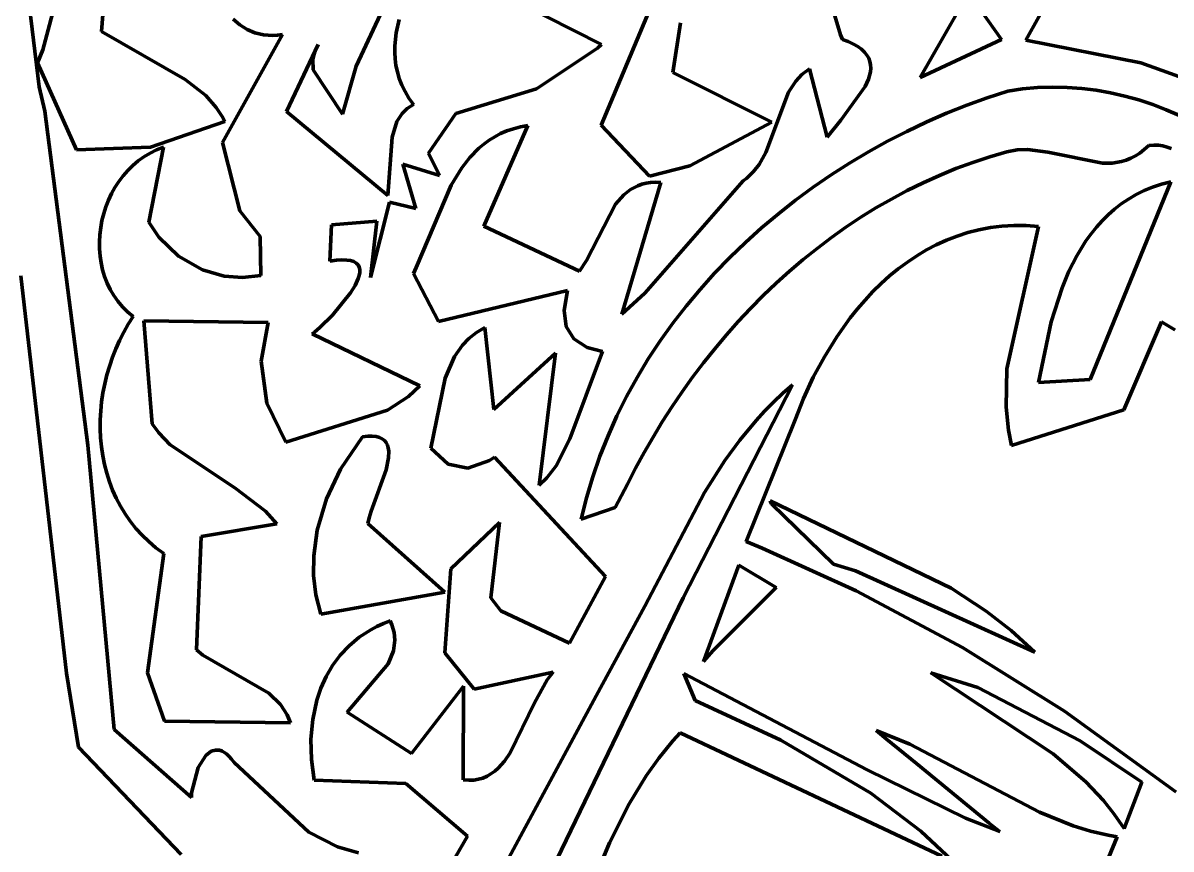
# Model space of a CAD drawing. Header units: millimetres. Extents: x 0 to 14.2, y 0 to 19.5.
# Drawn here: x 6.376 to 7.216, y 9.523 to 10.128 of the extents above; entities that cross this region are included whole.
import ezdxf

# ---------------------------------------------------------------- set-up
doc = ezdxf.new("R2010")
doc.units = ezdxf.units.MM
doc.layers.add('color#010101ff', color=7, linetype='CONTINUOUS', lineweight=100)
doc.layers.add('color#fdfdfdff', color=7, linetype='CONTINUOUS', lineweight=100)

msp = doc.modelspace()

# ---------------------------------------------------------------- linework, layer by layer
at = {"layer": 'color#010101ff'}
for p, q in [((6.69367, 10.25559), (6.61954, 10.09636)), ((7.12193, 10.24387), (7.03256, 10.08811)), ((7.15305, 10.1935), (7.11013, 10.11542)), ((6.43782, 10.17997), (6.43302, 10.1217)), ((6.37833, 10.15597), (6.3875, 10.08119)), ((6.39011, 10.10822), (6.40187, 10.15242)), ((6.79907, 10.05314), (6.84083, 10.15295)), ((6.73856, 10.14289), (6.79936, 10.11229)), ((6.97419, 10.11938), (6.97014, 10.13329)), ((7.09222, 10.11583), (7.07734, 10.13682)), ((6.53431, 10.12671), (6.52945, 10.13085)), ((6.53966, 10.12333), (6.53431, 10.12671)), ((6.64894, 10.12089), (6.65103, 10.1305)), ((6.85716, 10.12801), (6.85147, 10.09174)), ((6.43302, 10.1217), (6.49432, 10.08659)), ((6.52178, 10.04054), (6.56567, 10.11965)), ((6.54549, 10.12083), (6.53966, 10.12333)), ((6.55177, 10.11931), (6.54549, 10.12083)), ((6.55851, 10.11889), (6.55177, 10.11931)), ((6.56204, 10.11911), (6.55851, 10.11889)), ((6.56567, 10.11965), (6.56204, 10.11911)), ((6.64789, 10.11128), (6.64894, 10.12089)), ((6.97565, 10.11594), (6.97419, 10.11938)), ((6.98, 10.11433), (6.97565, 10.11594)), ((7.03256, 10.08811), (7.09222, 10.11583)), ((7.11013, 10.11542), (7.19427, 10.0987)), ((6.38613, 10.09872), (6.39011, 10.10822)), ((6.59178, 10.11221), (6.56866, 10.06325)), ((6.58792, 10.10147), (6.5896, 10.10775)), ((6.5896, 10.10775), (6.59178, 10.11221)), ((6.64783, 10.10648), (6.64789, 10.11128)), ((6.79625, 10.10947), (6.75168, 10.07987)), ((6.79936, 10.11229), (6.79625, 10.10947)), ((6.98378, 10.11259), (6.98, 10.11433)), ((6.987, 10.11073), (6.98378, 10.11259)), ((6.98971, 10.10875), (6.987, 10.11073)), ((6.99191, 10.10666), (6.98971, 10.10875)), ((6.99365, 10.10446), (6.99191, 10.10666)), ((6.41468, 10.03514), (6.38613, 10.09872)), ((6.58818, 10.09375), (6.58792, 10.10147)), ((6.6481, 10.10169), (6.64783, 10.10648)), ((6.64874, 10.0969), (6.6481, 10.10169)), ((6.99494, 10.10218), (6.99365, 10.10446)), ((6.99581, 10.09981), (6.99494, 10.10218)), ((6.99629, 10.09736), (6.99581, 10.09981)), ((7.19427, 10.0987), (7.23156, 10.08545)), ((6.60953, 10.06116), (6.58818, 10.09375)), ((6.61954, 10.09636), (6.60953, 10.06116)), ((6.64976, 10.09211), (6.64874, 10.0969)), ((6.6512, 10.08733), (6.64976, 10.09211)), ((6.85147, 10.09174), (6.92402, 10.05541)), ((6.94156, 10.08545), (6.94609, 10.09029)), ((6.94609, 10.09029), (6.95153, 10.09453)), ((6.95153, 10.09453), (6.96458, 10.04436)), ((6.99484, 10.08695), (6.99619, 10.09226)), ((6.99619, 10.09226), (6.99641, 10.09484)), ((6.99641, 10.09484), (6.99629, 10.09736)), ((6.49432, 10.08659), (6.50946, 10.07479)), ((6.65308, 10.08256), (6.6512, 10.08733)), ((6.65542, 10.0778), (6.65308, 10.08256)), ((6.93617, 10.07725), (6.94156, 10.08545)), ((6.9746, 10.05674), (6.99246, 10.08149)), ((6.99246, 10.08149), (6.99484, 10.08695)), ((6.3875, 10.08119), (6.39165, 10.06338)), ((6.50946, 10.07479), (6.51715, 10.06614)), ((6.65825, 10.07305), (6.65542, 10.0778)), ((6.6616, 10.06831), (6.65825, 10.07305)), ((6.75168, 10.07987), (6.69266, 10.06164)), ((6.91952, 10.03313), (6.93617, 10.07725)), ((7.08172, 10.0732), (7.06681, 10.06778)), ((7.09675, 10.07813), (7.08172, 10.0732)), ((7.10769, 10.0797), (7.09675, 10.07813)), ((7.1186, 10.08065), (7.10769, 10.0797)), ((7.12945, 10.08102), (7.1186, 10.08065)), ((7.14025, 10.08081), (7.12945, 10.08102)), ((7.15097, 10.08004), (7.14025, 10.08081)), ((7.1616, 10.07873), (7.15097, 10.08004)), ((7.17213, 10.07688), (7.1616, 10.07873)), ((7.18253, 10.07452), (7.17213, 10.07688)), ((7.19281, 10.07165), (7.18253, 10.07452)), ((6.51715, 10.06614), (6.52154, 10.05954)), ((6.65327, 10.06183), (6.65695, 10.0653)), ((6.65695, 10.0653), (6.6616, 10.06831)), ((7.06681, 10.06778), (7.05204, 10.06188)), ((7.20293, 10.0683), (7.19281, 10.07165)), ((7.21289, 10.06448), (7.20293, 10.0683)), ((6.39165, 10.06338), (6.42311, 9.81897)), ((6.52154, 10.05954), (6.52348, 10.05595)), ((6.56866, 10.06325), (6.64269, 10.00176)), ((6.64931, 10.05586), (6.65327, 10.06183)), ((6.69266, 10.06164), (6.67255, 10.03255)), ((6.96458, 10.04436), (6.9746, 10.05674)), ((7.05204, 10.06188), (7.03743, 10.0555)), ((7.22268, 10.0602), (7.21289, 10.06448)), ((6.52348, 10.05595), (6.46907, 10.03695)), ((6.64593, 10.04436), (6.64931, 10.05586)), ((6.74536, 10.05282), (6.71313, 9.97927)), ((6.72535, 10.04701), (6.72994, 10.04897)), ((6.72994, 10.04897), (6.73479, 10.0506)), ((6.73479, 10.0506), (6.73993, 10.05189)), ((6.73993, 10.05189), (6.74536, 10.05282)), ((6.83453, 10.01582), (6.79907, 10.05314)), ((6.92402, 10.05541), (6.86401, 10.02331)), ((7.023, 10.04865), (7.00877, 10.04134)), ((7.03743, 10.0555), (7.023, 10.04865)), ((6.53447, 9.99043), (6.52178, 10.04054)), ((6.64269, 10.00176), (6.64593, 10.04436)), ((6.70948, 10.03631), (6.71311, 10.03938)), ((6.71311, 10.03938), (6.71695, 10.0422)), ((6.71695, 10.0422), (6.72103, 10.04475)), ((6.72103, 10.04475), (6.72535, 10.04701)), ((7.00877, 10.04134), (6.99476, 10.03358)), ((6.46907, 10.03695), (6.41468, 10.03514)), ((6.4642, 10.03007), (6.4687, 10.03275)), ((6.47849, 10.03697), (6.46769, 9.98216)), ((6.4687, 10.03275), (6.47347, 10.03506)), ((6.47347, 10.03506), (6.47849, 10.03697)), ((6.67255, 10.03255), (6.68057, 10.0162)), ((6.70284, 10.02948), (6.70948, 10.03631)), ((6.91469, 10.02446), (6.91952, 10.03313)), ((6.99476, 10.03358), (6.981, 10.02538)), ((7.08359, 10.02998), (7.09623, 10.03364)), ((7.09623, 10.03364), (7.10376, 10.03501)), ((7.10376, 10.03501), (7.11127, 10.03529)), ((7.11127, 10.03529), (7.12624, 10.03349)), ((7.12624, 10.03349), (7.16626, 10.02535)), ((7.19025, 10.03066), (7.19355, 10.03279)), ((7.19355, 10.03279), (7.19681, 10.03535)), ((7.19681, 10.03535), (7.20004, 10.03837)), ((7.20004, 10.03837), (7.20366, 10.03855)), ((7.20366, 10.03855), (7.20713, 10.03841)), ((7.20713, 10.03841), (7.21044, 10.03795)), ((7.21044, 10.03795), (7.21359, 10.03718)), ((7.21359, 10.03718), (7.21659, 10.03614)), ((6.4523, 10.02006), (6.45599, 10.0237)), ((6.45599, 10.0237), (6.45996, 10.02705)), ((6.45996, 10.02705), (6.4642, 10.03007)), ((6.68057, 10.0162), (6.65389, 10.02455)), ((6.65389, 10.02455), (6.66336, 9.9921)), ((6.69693, 10.02185), (6.70284, 10.02948)), ((6.86401, 10.02331), (6.83453, 10.01582)), ((6.91064, 10.0192), (6.91469, 10.02446)), ((6.981, 10.02538), (6.9675, 10.01674)), ((7.05883, 10.02134), (7.07112, 10.02587)), ((7.07112, 10.02587), (7.08359, 10.02998)), ((7.16626, 10.02535), (7.17326, 10.02542)), ((7.17326, 10.02542), (7.18015, 10.02654)), ((7.18015, 10.02654), (7.18355, 10.02756)), ((7.18355, 10.02756), (7.18692, 10.02892)), ((7.18692, 10.02892), (7.19025, 10.03066)), ((6.44578, 10.01199), (6.4489, 10.01615)), ((6.4489, 10.01615), (6.4523, 10.02006)), ((6.6892, 10.0092), (6.69693, 10.02185)), ((6.90298, 10.01235), (6.90577, 10.01448)), ((6.90577, 10.01448), (6.91064, 10.0192)), ((6.9675, 10.01674), (6.95428, 10.00767)), ((7.03482, 10.01101), (7.04673, 10.01638)), ((7.04673, 10.01638), (7.05883, 10.02134)), ((6.44043, 10.00305), (6.44295, 10.00762)), ((6.44295, 10.00762), (6.44578, 10.01199)), ((6.66349, 9.94885), (6.6892, 10.0092)), ((6.84263, 10.01117), (6.81417, 9.91478)), ((6.81571, 10.00224), (6.82044, 10.00597)), ((6.82044, 10.00597), (6.8258, 10.00882)), ((6.8258, 10.00882), (6.82875, 10.00987)), ((6.82875, 10.00987), (6.8319, 10.01065)), ((6.8311, 9.93007), (6.90298, 10.01235)), ((6.8319, 10.01065), (6.83525, 10.01114)), ((6.83525, 10.01114), (6.83883, 10.01132)), ((6.83883, 10.01132), (6.84263, 10.01117)), ((6.95428, 10.00767), (6.94137, 9.99818)), ((7.02311, 10.00524), (7.03482, 10.01101)), ((7.15715, 9.86701), (7.21617, 10.0118)), ((7.20283, 10.00779), (7.19665, 10.00522)), ((7.20934, 10.00999), (7.20283, 10.00779)), ((7.21617, 10.0118), (7.20934, 10.00999)), ((6.4363, 9.99343), (6.43821, 9.99831)), ((6.43821, 9.99831), (6.44043, 10.00305)), ((6.80963, 9.99527), (6.81571, 10.00224)), ((6.94137, 9.99818), (6.92879, 9.98828)), ((7.00028, 9.99257), (7.01159, 9.99909)), ((7.01159, 9.99909), (7.02311, 10.00524)), ((7.18523, 9.99906), (7.17996, 9.9955)), ((7.19079, 10.00231), (7.18523, 9.99906)), ((7.19665, 10.00522), (7.19079, 10.00231)), ((6.4347, 9.98843), (6.4363, 9.99343)), ((6.54927, 9.97166), (6.53447, 9.99043)), ((6.64405, 9.99688), (6.6301, 9.94171)), ((6.66336, 9.9921), (6.64405, 9.99688)), ((6.78826, 9.95404), (6.80963, 9.99527)), ((6.98918, 9.98569), (7.00028, 9.99257)), ((7.17499, 9.99164), (7.17029, 9.98749)), ((7.17996, 9.9955), (7.17499, 9.99164)), ((6.43248, 9.97817), (6.43343, 9.98333)), ((6.43343, 9.98333), (6.4347, 9.98843)), ((6.46769, 9.98216), (6.47512, 9.97114)), ((6.63481, 9.98286), (6.60161, 9.98022)), ((6.6301, 9.94171), (6.63481, 9.98286)), ((6.92879, 9.98828), (6.91654, 9.97798)), ((6.97829, 9.97845), (6.98918, 9.98569)), ((7.16586, 9.98308), (7.16169, 9.97842)), ((7.17029, 9.98749), (7.16586, 9.98308)), ((6.43157, 9.96775), (6.43186, 9.97297)), ((6.43186, 9.97297), (6.43248, 9.97817)), ((6.60161, 9.98022), (6.60034, 9.95358)), ((6.71313, 9.97927), (6.78321, 9.94625)), ((6.91654, 9.97798), (6.90467, 9.96728)), ((6.96763, 9.97088), (6.97829, 9.97845)), ((7.0676, 9.97453), (7.05969, 9.972)), ((7.07572, 9.97658), (7.0676, 9.97453)), ((7.08404, 9.97813), (7.07572, 9.97658)), ((7.09256, 9.97917), (7.08404, 9.97813)), ((7.10129, 9.97968), (7.09256, 9.97917)), ((7.09622, 9.87465), (7.11935, 9.97899)), ((7.11022, 9.97962), (7.10129, 9.97968)), ((7.11935, 9.97899), (7.11022, 9.97962)), ((7.15777, 9.97352), (7.15409, 9.96841)), ((7.16169, 9.97842), (7.15777, 9.97352)), ((6.43163, 9.96254), (6.43157, 9.96775)), ((6.47512, 9.97114), (6.48957, 9.95729)), ((6.54966, 9.94309), (6.54927, 9.97166)), ((6.90467, 9.96728), (6.89318, 9.95619)), ((6.95718, 9.96298), (6.96763, 9.97088)), ((7.04449, 9.96561), (7.03721, 9.96178)), ((7.05199, 9.96902), (7.04449, 9.96561)), ((7.05969, 9.972), (7.05199, 9.96902)), ((7.15409, 9.96841), (7.14742, 9.95761)), ((6.43203, 9.95736), (6.43163, 9.96254)), ((6.43279, 9.95225), (6.43203, 9.95736)), ((6.48957, 9.95729), (6.50699, 9.94735)), ((6.89318, 9.95619), (6.8821, 9.94472)), ((6.94697, 9.95477), (6.95718, 9.96298)), ((7.03015, 9.95756), (7.02329, 9.95297)), ((7.03721, 9.96178), (7.03015, 9.95756)), ((7.14742, 9.95761), (7.1416, 9.94615)), ((6.4339, 9.94722), (6.43279, 9.95225)), ((6.43538, 9.94229), (6.4339, 9.94722)), ((6.50699, 9.94735), (6.52298, 9.94264)), ((6.60034, 9.95358), (6.60508, 9.95426)), ((6.60508, 9.95426), (6.60918, 9.95453)), ((6.60918, 9.95453), (6.61265, 9.95444)), ((6.61265, 9.95444), (6.61553, 9.95399)), ((6.61553, 9.95399), (6.61785, 9.95323)), ((6.61785, 9.95323), (6.61965, 9.95216)), ((6.61965, 9.95216), (6.62095, 9.95082)), ((6.62095, 9.95082), (6.62178, 9.94923)), ((6.62178, 9.94923), (6.62218, 9.94741)), ((6.62218, 9.94741), (6.62218, 9.94538)), ((6.66153, 9.94453), (6.66349, 9.94885)), ((6.78321, 9.94625), (6.78826, 9.95404)), ((6.93698, 9.94626), (6.94697, 9.95477)), ((7.01665, 9.94802), (7.01023, 9.94274)), ((7.02329, 9.95297), (7.01665, 9.94802)), ((6.40737, 9.65188), (6.37393, 9.94273)), ((6.43723, 9.93751), (6.43538, 9.94229)), ((6.52298, 9.94264), (6.53627, 9.94155)), ((6.53627, 9.94155), (6.54966, 9.94309)), ((6.62109, 9.94082), (6.61877, 9.93574)), ((6.6218, 9.94318), (6.62109, 9.94082)), ((6.62218, 9.94538), (6.6218, 9.94318)), ((6.67992, 9.90942), (6.66153, 9.94453)), ((6.8821, 9.94472), (6.87144, 9.93288)), ((6.92724, 9.93745), (6.93698, 9.94626)), ((7.01023, 9.94274), (7.00403, 9.93715)), ((7.1416, 9.94615), (7.13655, 9.93416)), ((6.43944, 9.93288), (6.43723, 9.93751)), ((6.44204, 9.92844), (6.43944, 9.93288)), ((6.61547, 9.93033), (6.60218, 9.91403)), ((6.61877, 9.93574), (6.61547, 9.93033)), ((6.7743, 9.93215), (6.67992, 9.90942)), ((6.77182, 9.91751), (6.7743, 9.93215)), ((6.81417, 9.91478), (6.8311, 9.93007)), ((6.87144, 9.93288), (6.86124, 9.92068)), ((6.91773, 9.92837), (6.92724, 9.93745)), ((6.99805, 9.93127), (6.99229, 9.92512)), ((7.00403, 9.93715), (6.99805, 9.93127)), ((7.13655, 9.93416), (7.1285, 9.90913)), ((6.44502, 9.92421), (6.44204, 9.92844)), ((6.44839, 9.92022), (6.44502, 9.92421)), ((6.90847, 9.91902), (6.91773, 9.92837)), ((6.99229, 9.92512), (6.98675, 9.91871)), ((6.45215, 9.9165), (6.44839, 9.92022)), ((6.45631, 9.91305), (6.45215, 9.9165)), ((6.60218, 9.91403), (6.59302, 9.90505)), ((6.7734, 9.90567), (6.77182, 9.91751)), ((6.86124, 9.92068), (6.8515, 9.90812)), ((6.89946, 9.90941), (6.90847, 9.91902)), ((6.98675, 9.91871), (6.98144, 9.91208)), ((6.44938, 9.90157), (6.45271, 9.9074)), ((6.45271, 9.9074), (6.45631, 9.91305)), ((6.55504, 9.90866), (6.46415, 9.91002)), ((6.46415, 9.91002), (6.47012, 9.83447)), ((6.55009, 9.88025), (6.55504, 9.90866)), ((6.59302, 9.90505), (6.58909, 9.9017)), ((6.70761, 9.90129), (6.71393, 9.90498)), ((6.71393, 9.90498), (6.72041, 9.84492)), ((6.77903, 9.89664), (6.7734, 9.90567)), ((6.8515, 9.90812), (6.84225, 9.89521)), ((6.89071, 9.89957), (6.89946, 9.90941)), ((6.98144, 9.91208), (6.9715, 9.8982)), ((7.1285, 9.90913), (7.11941, 9.86475)), ((7.20951, 9.90908), (7.18173, 9.84475)), ((7.21917, 9.90334), (7.20951, 9.90908)), ((6.44634, 9.89558), (6.44938, 9.90157)), ((6.58909, 9.9017), (6.58741, 9.90039)), ((6.58741, 9.90039), (6.66613, 9.86232)), ((6.69744, 9.89204), (6.70214, 9.89695)), ((6.70214, 9.89695), (6.70761, 9.90129)), ((6.78871, 9.89041), (6.77903, 9.89664)), ((6.88222, 9.88949), (6.89071, 9.89957)), ((6.9715, 9.8982), (6.96248, 9.88364)), ((6.44109, 9.8832), (6.44357, 9.88945)), ((6.44357, 9.88945), (6.44634, 9.89558)), ((6.69166, 9.88375), (6.69744, 9.89204)), ((6.79988, 9.88736), (6.78871, 9.89041)), ((6.84225, 9.89521), (6.83351, 9.88197)), ((6.87399, 9.87919), (6.88222, 9.88949)), ((6.43702, 9.87039), (6.44109, 9.8832)), ((6.55428, 9.84955), (6.55009, 9.88025)), ((6.68481, 9.86802), (6.69166, 9.88375)), ((6.72041, 9.84492), (6.76566, 9.88632)), ((6.76566, 9.88632), (6.75363, 9.78968)), ((6.77612, 9.82358), (6.79988, 9.88736)), ((6.83351, 9.88197), (6.8253, 9.86839)), ((6.96248, 9.88364), (6.95438, 9.86857)), ((6.86603, 9.86868), (6.87399, 9.87919)), ((7.09575, 9.84669), (7.09622, 9.87465)), ((6.43415, 9.85729), (6.43702, 9.87039)), ((6.67426, 9.81662), (6.68481, 9.86802)), ((6.8253, 9.86839), (6.81764, 9.85448)), ((6.85835, 9.85798), (6.86603, 9.86868)), ((6.85913, 9.70703), (6.93916, 9.86311)), ((6.93916, 9.86311), (6.93205, 9.85688)), ((6.95438, 9.86857), (6.94723, 9.85314)), ((7.11941, 9.86475), (7.15715, 9.86701)), ((6.43317, 9.85067), (6.43415, 9.85729)), ((6.65798, 9.85449), (6.64262, 9.84438)), ((6.66613, 9.86232), (6.65798, 9.85449)), ((6.81764, 9.85448), (6.81055, 9.84026)), ((6.85094, 9.84709), (6.85835, 9.85798)), ((6.93205, 9.85688), (6.92523, 9.85042)), ((6.4325, 9.84403), (6.43317, 9.85067)), ((6.56797, 9.82094), (6.55428, 9.84955)), ((6.84382, 9.83604), (6.85094, 9.84709)), ((6.92523, 9.85042), (6.9187, 9.84375)), ((6.94723, 9.85314), (6.94103, 9.83753)), ((7.09745, 9.82988), (7.09575, 9.84669)), ((6.43216, 9.83738), (6.4325, 9.84403)), ((6.64262, 9.84438), (6.56797, 9.82094)), ((6.81055, 9.84026), (6.80406, 9.82574)), ((6.9187, 9.84375), (6.91243, 9.83688)), ((7.18173, 9.84475), (7.09955, 9.81867)), ((6.43213, 9.83074), (6.43216, 9.83738)), ((6.43243, 9.82413), (6.43213, 9.83074)), ((6.47012, 9.83447), (6.47506, 9.82781)), ((6.83699, 9.82482), (6.84382, 9.83604)), ((6.91243, 9.83688), (6.90063, 9.82258)), ((6.94103, 9.83753), (6.90533, 9.74823)), ((7.09955, 9.81867), (7.09745, 9.82988)), ((6.43305, 9.81756), (6.43243, 9.82413)), ((6.47506, 9.82781), (6.48347, 9.81903)), ((6.60814, 9.80119), (6.62428, 9.82503)), ((6.62428, 9.82503), (6.62809, 9.82547)), ((6.62809, 9.82547), (6.63142, 9.82553)), ((6.63142, 9.82553), (6.63428, 9.82521)), ((6.63428, 9.82521), (6.63671, 9.82455)), ((6.63671, 9.82455), (6.63872, 9.82357)), ((6.63872, 9.82357), (6.64034, 9.82228)), ((6.64034, 9.82228), (6.6416, 9.82071)), ((6.76601, 9.80375), (6.77612, 9.82358)), ((6.80406, 9.82574), (6.79817, 9.81091)), ((6.83045, 9.81345), (6.83699, 9.82482)), ((6.90063, 9.82258), (6.8897, 9.80761)), ((6.42311, 9.81897), (6.44246, 9.61074)), ((6.43401, 9.81105), (6.43305, 9.81756)), ((6.48347, 9.81903), (6.53078, 9.78769)), ((6.6416, 9.82071), (6.64252, 9.81889)), ((6.64252, 9.81889), (6.64312, 9.81684)), ((6.64312, 9.81684), (6.64344, 9.81457)), ((6.64344, 9.81457), (6.64331, 9.80949)), ((6.68708, 9.80496), (6.67426, 9.81662)), ((6.8242, 9.80195), (6.83045, 9.81345)), ((6.43531, 9.80462), (6.43401, 9.81105)), ((6.43694, 9.79828), (6.43531, 9.80462)), ((6.64331, 9.80949), (6.64158, 9.80085)), ((6.70142, 9.80195), (6.68708, 9.80496)), ((6.71727, 9.80761), (6.70142, 9.80195)), ((6.721, 9.81005), (6.71727, 9.80761)), ((6.8021, 9.72269), (6.721, 9.81005)), ((6.79817, 9.81091), (6.79292, 9.79579)), ((6.8897, 9.80761), (6.87465, 9.78414)), ((6.43892, 9.79206), (6.43694, 9.79828)), ((6.59787, 9.77946), (6.60814, 9.80119)), ((6.64158, 9.80085), (6.63069, 9.77057)), ((6.75912, 9.79497), (6.76601, 9.80375)), ((6.79292, 9.79579), (6.78832, 9.78038)), ((6.81826, 9.79032), (6.8242, 9.80195)), ((6.44126, 9.78596), (6.43892, 9.79206)), ((6.53078, 9.78769), (6.55328, 9.7705)), ((6.75363, 9.78968), (6.75912, 9.79497)), ((6.8092, 9.77324), (6.81826, 9.79032)), ((6.44394, 9.78), (6.44126, 9.78596)), ((6.44698, 9.77421), (6.44394, 9.78)), ((6.59106, 9.75655), (6.59787, 9.77946)), ((6.78832, 9.78038), (6.78439, 9.7647)), ((6.87465, 9.78414), (6.83104, 9.70105)), ((6.45039, 9.76859), (6.44698, 9.77421)), ((6.55328, 9.7705), (6.56144, 9.76129)), ((6.63069, 9.77057), (6.62907, 9.7656)), ((6.78439, 9.7647), (6.8092, 9.77324)), ((6.92285, 9.77816), (7.05527, 9.71419)), ((6.92373, 9.77593), (6.92285, 9.77816)), ((6.96926, 9.7318), (6.92373, 9.77593)), ((6.45415, 9.76316), (6.45039, 9.76859)), ((6.45829, 9.75795), (6.45415, 9.76316)), ((6.62907, 9.7656), (6.62811, 9.7614)), ((6.68888, 9.72834), (6.72461, 9.76227)), ((6.72461, 9.76227), (6.71829, 9.70701)), ((6.46281, 9.75296), (6.45829, 9.75795)), ((6.56144, 9.76129), (6.50613, 9.75199)), ((6.58849, 9.73771), (6.59106, 9.75655)), ((6.62811, 9.7614), (6.68456, 9.71128)), ((6.4677, 9.74822), (6.46281, 9.75296)), ((6.47297, 9.74374), (6.4677, 9.74822)), ((6.50613, 9.75199), (6.50267, 9.66892)), ((6.90533, 9.74823), (6.91698, 9.74345)), ((6.46671, 9.6521), (6.47863, 9.73954)), ((6.47863, 9.73954), (6.47297, 9.74374)), ((6.58842, 9.72344), (6.58849, 9.73771)), ((6.91698, 9.74345), (6.98579, 9.71225)), ((6.6845, 9.66668), (6.68888, 9.72834)), ((6.89978, 9.73098), (6.87399, 9.66051)), ((6.92723, 9.71462), (6.89978, 9.73098)), ((6.98522, 9.72687), (6.96926, 9.7318)), ((6.59009, 9.70916), (6.58842, 9.72344)), ((6.77582, 9.67391), (6.8021, 9.72269)), ((7.11659, 9.66739), (6.98522, 9.72687)), ((6.88101, 9.66839), (6.92723, 9.71462)), ((6.98579, 9.71225), (7.06354, 9.67072)), ((7.05527, 9.71419), (7.08103, 9.69722)), ((6.5936, 9.695), (6.59009, 9.70916)), ((6.68456, 9.71128), (6.5936, 9.695)), ((6.71829, 9.70701), (6.72549, 9.69751)), ((6.73289, 9.44619), (6.85913, 9.70703)), ((6.72549, 9.69751), (6.77582, 9.67391)), ((6.83104, 9.70105), (6.79538, 9.63542)), ((7.08103, 9.69722), (7.09933, 9.68304)), ((6.63476, 9.68606), (6.63954, 9.68828)), ((6.63954, 9.68828), (6.64456, 9.69028)), ((6.64456, 9.69028), (6.64576, 9.68731)), ((6.64576, 9.68731), (6.64732, 9.68157)), ((6.61447, 9.67196), (6.62188, 9.67817)), ((6.62188, 9.67817), (6.63023, 9.68363)), ((6.63023, 9.68363), (6.63476, 9.68606)), ((6.64732, 9.68157), (6.64785, 9.67611)), ((7.09933, 9.68304), (7.11659, 9.66739)), ((6.60798, 9.66509), (6.61447, 9.67196)), ((6.64785, 9.67611), (6.64694, 9.66837)), ((7.06354, 9.67072), (7.13836, 9.62405)), ((6.50267, 9.66892), (6.50739, 9.66518)), ((6.50739, 9.66518), (6.55559, 9.63729)), ((6.60238, 9.6576), (6.60798, 9.66509)), ((6.64694, 9.66837), (6.64311, 9.6588)), ((6.70609, 9.64012), (6.6845, 9.66668)), ((6.87399, 9.66051), (6.88101, 9.66839)), ((6.59767, 9.64956), (6.60238, 9.6576)), ((6.64311, 9.6588), (6.61301, 9.62328)), ((6.76381, 9.65271), (6.70609, 9.64012)), ((6.75947, 9.64708), (6.76381, 9.65271)), ((6.41634, 9.59772), (6.40737, 9.65188)), ((6.47921, 9.61688), (6.46671, 9.6521)), ((6.5938, 9.64105), (6.59767, 9.64956)), ((6.75013, 9.63007), (6.75947, 9.64708)), ((6.85957, 9.65177), (6.86791, 9.63186)), ((6.99388, 9.58124), (6.85957, 9.65177)), ((7.04036, 9.6522), (7.12997, 9.59279)), ((7.07482, 9.64135), (7.04036, 9.6522)), ((6.55559, 9.63729), (6.56407, 9.629)), ((6.59077, 9.63212), (6.5938, 9.64105)), ((6.6601, 9.59307), (6.69814, 9.64233)), ((6.69814, 9.64233), (6.69807, 9.5737)), ((7.14994, 9.60242), (7.07482, 9.64135)), ((6.56407, 9.629), (6.569, 9.62142)), ((6.58775, 9.6181), (6.59077, 9.63212)), ((6.79538, 9.63542), (6.66946, 9.40205)), ((6.7325, 9.59357), (6.75013, 9.63007)), ((6.86791, 9.63186), (6.93053, 9.60288)), ((6.569, 9.62142), (6.57145, 9.61556)), ((6.61301, 9.62328), (6.6601, 9.59307)), ((7.13836, 9.62405), (7.21995, 9.56496)), ((6.44246, 9.61074), (6.49904, 9.56079)), ((6.57145, 9.61556), (6.47921, 9.61688)), ((6.58648, 9.60351), (6.58775, 9.6181)), ((6.58689, 9.58858), (6.58648, 9.60351)), ((6.85147, 9.60226), (6.84124, 9.58974)), ((6.85696, 9.60829), (6.85147, 9.60226)), ((7.04862, 9.51798), (6.85696, 9.60829)), ((6.93053, 9.60288), (6.99658, 9.56411)), ((7.02517, 9.60004), (7.00036, 9.60998)), ((7.00036, 9.60998), (7.00806, 9.60368)), ((7.00806, 9.60368), (7.03001, 9.58573)), ((7.19508, 9.5722), (7.14994, 9.60242)), ((6.49132, 9.51913), (6.41634, 9.59772)), ((6.50941, 9.59154), (6.51351, 9.5947)), ((6.51351, 9.5947), (6.51651, 9.59564)), ((6.51651, 9.59564), (6.5197, 9.59544)), ((6.5197, 9.59544), (6.52136, 9.59486)), ((6.52136, 9.59486), (6.52305, 9.59394)), ((6.52305, 9.59394), (6.52478, 9.59265)), ((7.12008, 9.5501), (7.02517, 9.60004)), ((6.50387, 9.58293), (6.50941, 9.59154)), ((6.52478, 9.59265), (6.52654, 9.59098)), ((6.52654, 9.59098), (6.52832, 9.5889)), ((6.52832, 9.5889), (6.53013, 9.58639)), ((6.53013, 9.58639), (6.58501, 9.53551)), ((6.58892, 9.57354), (6.58689, 9.58858)), ((6.72358, 9.58227), (6.72827, 9.5875)), ((6.72827, 9.5875), (6.7325, 9.59357)), ((6.84124, 9.58974), (6.83193, 9.57669)), ((7.03001, 9.58573), (7.08324, 9.54219)), ((7.12997, 9.59279), (7.15387, 9.57245)), ((6.49904, 9.56428), (6.50387, 9.58293)), ((6.71544, 9.57645), (6.71832, 9.57809)), ((6.71832, 9.57809), (6.72103, 9.58004)), ((6.72103, 9.58004), (6.72358, 9.58227)), ((7.06586, 9.54563), (6.99388, 9.58124)), ((6.65598, 9.57109), (6.58892, 9.57354)), ((6.70125, 9.53263), (6.65598, 9.57109)), ((6.69807, 9.5737), (6.70199, 9.57345)), ((6.70199, 9.57345), (6.70566, 9.57362)), ((6.70566, 9.57362), (6.70912, 9.57419)), ((6.70912, 9.57419), (6.71238, 9.57514)), ((6.71238, 9.57514), (6.71544, 9.57645)), ((6.83193, 9.57669), (6.81947, 9.55623)), ((7.15387, 9.57245), (7.16683, 9.5587)), ((7.18203, 9.53809), (7.19508, 9.5722)), ((6.49904, 9.56079), (6.49904, 9.56428)), ((6.99658, 9.56411), (7.03309, 9.53621)), ((6.81947, 9.55623), (6.80506, 9.52766)), ((7.16683, 9.5587), (7.17475, 9.54875)), ((7.09094, 9.53589), (7.06586, 9.54563)), ((7.14466, 9.54017), (7.12008, 9.5501)), ((7.17475, 9.54875), (7.18203, 9.53809)), ((6.58501, 9.53551), (6.6059, 9.52475)), ((7.03309, 9.53621), (7.0557, 9.51524)), ((7.08324, 9.54219), (7.09094, 9.53589)), ((7.15734, 9.53628), (7.14466, 9.54017)), ((7.17035, 9.53329), (7.15734, 9.53628)), ((6.66257, 9.46659), (6.70125, 9.53263)), ((6.80506, 9.52766), (6.75214, 9.40147)), ((7.15851, 9.48791), (7.17699, 9.53217)), ((7.17699, 9.53217), (7.17035, 9.53329)), ((6.6059, 9.52475), (6.62141, 9.52025))]:
    msp.add_line(p, q, dxfattribs=at)
at = {"layer": 'color#fdfdfdff'}
for p, q in [((6.61954, 10.09636), (6.69367, 10.25559)), ((7.03256, 10.08811), (7.12193, 10.24387)), ((7.11013, 10.11542), (7.15305, 10.1935)), ((6.43302, 10.1217), (6.43782, 10.17997)), ((6.3875, 10.08119), (6.37833, 10.15597)), ((6.40187, 10.15242), (6.39011, 10.10822)), ((6.84083, 10.15295), (6.79907, 10.05314)), ((6.79936, 10.11229), (6.73856, 10.14289)), ((6.97014, 10.13329), (6.97419, 10.11938)), ((7.07734, 10.13682), (7.09222, 10.11583)), ((6.52945, 10.13085), (6.53431, 10.12671)), ((6.53431, 10.12671), (6.53966, 10.12333)), ((6.65103, 10.1305), (6.64894, 10.12089)), ((6.85147, 10.09174), (6.85716, 10.12801)), ((6.49432, 10.08659), (6.43302, 10.1217)), ((6.56567, 10.11965), (6.52178, 10.04054)), ((6.53966, 10.12333), (6.54549, 10.12083)), ((6.54549, 10.12083), (6.55177, 10.11931)), ((6.55177, 10.11931), (6.55851, 10.11889)), ((6.55851, 10.11889), (6.56204, 10.11911)), ((6.56204, 10.11911), (6.56567, 10.11965)), ((6.64894, 10.12089), (6.64789, 10.11128)), ((6.97419, 10.11938), (6.97565, 10.11594)), ((6.97565, 10.11594), (6.98, 10.11433)), ((7.09222, 10.11583), (7.03256, 10.08811)), ((7.19427, 10.0987), (7.11013, 10.11542)), ((6.39011, 10.10822), (6.38613, 10.09872)), ((6.56866, 10.06325), (6.59178, 10.11221)), ((6.5896, 10.10775), (6.58792, 10.10147)), ((6.59178, 10.11221), (6.5896, 10.10775)), ((6.64789, 10.11128), (6.64783, 10.10648)), ((6.75168, 10.07987), (6.79625, 10.10947)), ((6.79625, 10.10947), (6.79936, 10.11229)), ((6.98, 10.11433), (6.98378, 10.11259)), ((6.98378, 10.11259), (6.987, 10.11073)), ((6.987, 10.11073), (6.98971, 10.10875)), ((6.98971, 10.10875), (6.99191, 10.10666)), ((6.99191, 10.10666), (6.99365, 10.10446)), ((6.38613, 10.09872), (6.41468, 10.03514)), ((6.58792, 10.10147), (6.58818, 10.09375)), ((6.64783, 10.10648), (6.6481, 10.10169)), ((6.6481, 10.10169), (6.64874, 10.0969)), ((6.99365, 10.10446), (6.99494, 10.10218)), ((6.99494, 10.10218), (6.99581, 10.09981)), ((6.99581, 10.09981), (6.99629, 10.09736)), ((7.23156, 10.08545), (7.19427, 10.0987)), ((6.58818, 10.09375), (6.60953, 10.06116)), ((6.60953, 10.06116), (6.61954, 10.09636)), ((6.64874, 10.0969), (6.64976, 10.09211)), ((6.64976, 10.09211), (6.6512, 10.08733)), ((6.92402, 10.05541), (6.85147, 10.09174)), ((6.94609, 10.09029), (6.94156, 10.08545)), ((6.95153, 10.09453), (6.94609, 10.09029)), ((6.96458, 10.04436), (6.95153, 10.09453)), ((6.99619, 10.09226), (6.99484, 10.08695)), ((6.99641, 10.09484), (6.99619, 10.09226)), ((6.99629, 10.09736), (6.99641, 10.09484)), ((6.50946, 10.07479), (6.49432, 10.08659)), ((6.6512, 10.08733), (6.65308, 10.08256)), ((6.65308, 10.08256), (6.65542, 10.0778)), ((6.94156, 10.08545), (6.93617, 10.07725)), ((6.99246, 10.08149), (6.9746, 10.05674)), ((6.99484, 10.08695), (6.99246, 10.08149)), ((6.39165, 10.06338), (6.3875, 10.08119)), ((6.51715, 10.06614), (6.50946, 10.07479)), ((6.65542, 10.0778), (6.65825, 10.07305)), ((6.65825, 10.07305), (6.6616, 10.06831)), ((6.69266, 10.06164), (6.75168, 10.07987)), ((6.93617, 10.07725), (6.91952, 10.03313)), ((7.06681, 10.06778), (7.08172, 10.0732)), ((7.08172, 10.0732), (7.09675, 10.07813)), ((7.09675, 10.07813), (7.10769, 10.0797)), ((7.10769, 10.0797), (7.1186, 10.08065)), ((7.1186, 10.08065), (7.12945, 10.08102)), ((7.12945, 10.08102), (7.14025, 10.08081)), ((7.14025, 10.08081), (7.15097, 10.08004)), ((7.15097, 10.08004), (7.1616, 10.07873)), ((7.1616, 10.07873), (7.17213, 10.07688)), ((7.17213, 10.07688), (7.18253, 10.07452)), ((7.18253, 10.07452), (7.19281, 10.07165)), ((6.52154, 10.05954), (6.51715, 10.06614)), ((6.65695, 10.0653), (6.65327, 10.06183)), ((6.6616, 10.06831), (6.65695, 10.0653)), ((7.05204, 10.06188), (7.06681, 10.06778)), ((7.19281, 10.07165), (7.20293, 10.0683)), ((7.20293, 10.0683), (7.21289, 10.06448)), ((6.42311, 9.81897), (6.39165, 10.06338)), ((6.52348, 10.05595), (6.52154, 10.05954)), ((6.64269, 10.00176), (6.56866, 10.06325)), ((6.65327, 10.06183), (6.64931, 10.05586)), ((6.67255, 10.03255), (6.69266, 10.06164)), ((6.9746, 10.05674), (6.96458, 10.04436)), ((7.03743, 10.0555), (7.05204, 10.06188)), ((7.21289, 10.06448), (7.22268, 10.0602)), ((6.46907, 10.03695), (6.52348, 10.05595)), ((6.64931, 10.05586), (6.64593, 10.04436)), ((6.71313, 9.97927), (6.74536, 10.05282)), ((6.72994, 10.04897), (6.72535, 10.04701)), ((6.73479, 10.0506), (6.72994, 10.04897)), ((6.73993, 10.05189), (6.73479, 10.0506)), ((6.74536, 10.05282), (6.73993, 10.05189)), ((6.79907, 10.05314), (6.83453, 10.01582)), ((6.86401, 10.02331), (6.92402, 10.05541)), ((7.00877, 10.04134), (7.023, 10.04865)), ((7.023, 10.04865), (7.03743, 10.0555)), ((6.52178, 10.04054), (6.53447, 9.99043)), ((6.64593, 10.04436), (6.64269, 10.00176)), ((6.71311, 10.03938), (6.70948, 10.03631)), ((6.71695, 10.0422), (6.71311, 10.03938)), ((6.72103, 10.04475), (6.71695, 10.0422)), ((6.72535, 10.04701), (6.72103, 10.04475)), ((6.99476, 10.03358), (7.00877, 10.04134)), ((6.41468, 10.03514), (6.46907, 10.03695)), ((6.4687, 10.03275), (6.4642, 10.03007)), ((6.46769, 9.98216), (6.47849, 10.03697)), ((6.47347, 10.03506), (6.4687, 10.03275)), ((6.47849, 10.03697), (6.47347, 10.03506)), ((6.68057, 10.0162), (6.67255, 10.03255)), ((6.70948, 10.03631), (6.70284, 10.02948)), ((6.91952, 10.03313), (6.91469, 10.02446)), ((6.981, 10.02538), (6.99476, 10.03358)), ((7.09623, 10.03364), (7.08359, 10.02998)), ((7.10376, 10.03501), (7.09623, 10.03364)), ((7.11127, 10.03529), (7.10376, 10.03501)), ((7.12624, 10.03349), (7.11127, 10.03529)), ((7.16626, 10.02535), (7.12624, 10.03349)), ((7.19355, 10.03279), (7.19025, 10.03066)), ((7.19681, 10.03535), (7.19355, 10.03279)), ((7.20004, 10.03837), (7.19681, 10.03535)), ((7.20366, 10.03855), (7.20004, 10.03837)), ((7.20713, 10.03841), (7.20366, 10.03855)), ((7.21044, 10.03795), (7.20713, 10.03841)), ((7.21359, 10.03718), (7.21044, 10.03795)), ((7.21659, 10.03614), (7.21359, 10.03718)), ((6.45599, 10.0237), (6.4523, 10.02006)), ((6.45996, 10.02705), (6.45599, 10.0237)), ((6.4642, 10.03007), (6.45996, 10.02705)), ((6.66336, 9.9921), (6.65389, 10.02455)), ((6.65389, 10.02455), (6.68057, 10.0162)), ((6.70284, 10.02948), (6.69693, 10.02185)), ((6.83453, 10.01582), (6.86401, 10.02331)), ((6.91469, 10.02446), (6.91064, 10.0192)), ((6.9675, 10.01674), (6.981, 10.02538)), ((7.07112, 10.02587), (7.05883, 10.02134)), ((7.08359, 10.02998), (7.07112, 10.02587)), ((7.17326, 10.02542), (7.16626, 10.02535)), ((7.18015, 10.02654), (7.17326, 10.02542)), ((7.18355, 10.02756), (7.18015, 10.02654)), ((7.18692, 10.02892), (7.18355, 10.02756)), ((7.19025, 10.03066), (7.18692, 10.02892)), ((6.4489, 10.01615), (6.44578, 10.01199)), ((6.4523, 10.02006), (6.4489, 10.01615)), ((6.69693, 10.02185), (6.6892, 10.0092)), ((6.90577, 10.01448), (6.90298, 10.01235)), ((6.91064, 10.0192), (6.90577, 10.01448)), ((6.95428, 10.00767), (6.9675, 10.01674)), ((7.04673, 10.01638), (7.03482, 10.01101)), ((7.05883, 10.02134), (7.04673, 10.01638)), ((6.44295, 10.00762), (6.44043, 10.00305)), ((6.44578, 10.01199), (6.44295, 10.00762)), ((6.6892, 10.0092), (6.66349, 9.94885)), ((6.81417, 9.91478), (6.84263, 10.01117)), ((6.82044, 10.00597), (6.81571, 10.00224)), ((6.8258, 10.00882), (6.82044, 10.00597)), ((6.82875, 10.00987), (6.8258, 10.00882)), ((6.8319, 10.01065), (6.82875, 10.00987)), ((6.90298, 10.01235), (6.8311, 9.93007)), ((6.83525, 10.01114), (6.8319, 10.01065)), ((6.83883, 10.01132), (6.83525, 10.01114)), ((6.84263, 10.01117), (6.83883, 10.01132)), ((6.94137, 9.99818), (6.95428, 10.00767)), ((7.03482, 10.01101), (7.02311, 10.00524)), ((7.21617, 10.0118), (7.15715, 9.86701)), ((7.19665, 10.00522), (7.20283, 10.00779)), ((7.20283, 10.00779), (7.20934, 10.00999)), ((7.20934, 10.00999), (7.21617, 10.0118)), ((6.43821, 9.99831), (6.4363, 9.99343)), ((6.44043, 10.00305), (6.43821, 9.99831)), ((6.81571, 10.00224), (6.80963, 9.99527)), ((6.92879, 9.98828), (6.94137, 9.99818)), ((7.01159, 9.99909), (7.00028, 9.99257)), ((7.02311, 10.00524), (7.01159, 9.99909)), ((7.17996, 9.9955), (7.18523, 9.99906)), ((7.18523, 9.99906), (7.19079, 10.00231)), ((7.19079, 10.00231), (7.19665, 10.00522)), ((6.4363, 9.99343), (6.4347, 9.98843)), ((6.53447, 9.99043), (6.54927, 9.97166)), ((6.6301, 9.94171), (6.64405, 9.99688)), ((6.64405, 9.99688), (6.66336, 9.9921)), ((6.80963, 9.99527), (6.78826, 9.95404)), ((7.00028, 9.99257), (6.98918, 9.98569)), ((7.17029, 9.98749), (7.17499, 9.99164)), ((7.17499, 9.99164), (7.17996, 9.9955)), ((6.43343, 9.98333), (6.43248, 9.97817)), ((6.4347, 9.98843), (6.43343, 9.98333)), ((6.47512, 9.97114), (6.46769, 9.98216)), ((6.60161, 9.98022), (6.63481, 9.98286)), ((6.63481, 9.98286), (6.6301, 9.94171)), ((6.91654, 9.97798), (6.92879, 9.98828)), ((6.98918, 9.98569), (6.97829, 9.97845)), ((7.16169, 9.97842), (7.16586, 9.98308)), ((7.16586, 9.98308), (7.17029, 9.98749)), ((6.43186, 9.97297), (6.43157, 9.96775)), ((6.43248, 9.97817), (6.43186, 9.97297)), ((6.60034, 9.95358), (6.60161, 9.98022)), ((6.78321, 9.94625), (6.71313, 9.97927)), ((6.90467, 9.96728), (6.91654, 9.97798)), ((6.97829, 9.97845), (6.96763, 9.97088)), ((7.05969, 9.972), (7.0676, 9.97453)), ((7.0676, 9.97453), (7.07572, 9.97658)), ((7.07572, 9.97658), (7.08404, 9.97813)), ((7.08404, 9.97813), (7.09256, 9.97917)), ((7.09256, 9.97917), (7.10129, 9.97968)), ((7.11935, 9.97899), (7.09622, 9.87465)), ((7.10129, 9.97968), (7.11022, 9.97962)), ((7.11022, 9.97962), (7.11935, 9.97899)), ((7.15409, 9.96841), (7.15777, 9.97352)), ((7.15777, 9.97352), (7.16169, 9.97842)), ((6.43157, 9.96775), (6.43163, 9.96254)), ((6.48957, 9.95729), (6.47512, 9.97114)), ((6.54927, 9.97166), (6.54966, 9.94309)), ((6.89318, 9.95619), (6.90467, 9.96728)), ((6.96763, 9.97088), (6.95718, 9.96298)), ((7.03721, 9.96178), (7.04449, 9.96561)), ((7.04449, 9.96561), (7.05199, 9.96902)), ((7.05199, 9.96902), (7.05969, 9.972)), ((7.14742, 9.95761), (7.15409, 9.96841)), ((6.43163, 9.96254), (6.43203, 9.95736)), ((6.43203, 9.95736), (6.43279, 9.95225)), ((6.50699, 9.94735), (6.48957, 9.95729)), ((6.8821, 9.94472), (6.89318, 9.95619)), ((6.95718, 9.96298), (6.94697, 9.95477)), ((7.02329, 9.95297), (7.03015, 9.95756)), ((7.03015, 9.95756), (7.03721, 9.96178)), ((7.1416, 9.94615), (7.14742, 9.95761)), ((6.43279, 9.95225), (6.4339, 9.94722)), ((6.4339, 9.94722), (6.43538, 9.94229)), ((6.52298, 9.94264), (6.50699, 9.94735)), ((6.60508, 9.95426), (6.60034, 9.95358)), ((6.60918, 9.95453), (6.60508, 9.95426)), ((6.61265, 9.95444), (6.60918, 9.95453)), ((6.61553, 9.95399), (6.61265, 9.95444)), ((6.61785, 9.95323), (6.61553, 9.95399)), ((6.61965, 9.95216), (6.61785, 9.95323)), ((6.62095, 9.95082), (6.61965, 9.95216)), ((6.62178, 9.94923), (6.62095, 9.95082)), ((6.62218, 9.94741), (6.62178, 9.94923)), ((6.62218, 9.94538), (6.62218, 9.94741)), ((6.66349, 9.94885), (6.66153, 9.94453)), ((6.78826, 9.95404), (6.78321, 9.94625)), ((6.94697, 9.95477), (6.93698, 9.94626)), ((7.01023, 9.94274), (7.01665, 9.94802)), ((7.01665, 9.94802), (7.02329, 9.95297)), ((6.37393, 9.94273), (6.40737, 9.65188)), ((6.43538, 9.94229), (6.43723, 9.93751)), ((6.53627, 9.94155), (6.52298, 9.94264)), ((6.54966, 9.94309), (6.53627, 9.94155)), ((6.61877, 9.93574), (6.62109, 9.94082)), ((6.62109, 9.94082), (6.6218, 9.94318)), ((6.6218, 9.94318), (6.62218, 9.94538)), ((6.66153, 9.94453), (6.67992, 9.90942)), ((6.87144, 9.93288), (6.8821, 9.94472)), ((6.93698, 9.94626), (6.92724, 9.93745)), ((7.00403, 9.93715), (7.01023, 9.94274)), ((7.13655, 9.93416), (7.1416, 9.94615)), ((6.43723, 9.93751), (6.43944, 9.93288)), ((6.43944, 9.93288), (6.44204, 9.92844)), ((6.60218, 9.91403), (6.61547, 9.93033)), ((6.61547, 9.93033), (6.61877, 9.93574)), ((6.67992, 9.90942), (6.7743, 9.93215)), ((6.7743, 9.93215), (6.77182, 9.91751)), ((6.8311, 9.93007), (6.81417, 9.91478)), ((6.86124, 9.92068), (6.87144, 9.93288)), ((6.92724, 9.93745), (6.91773, 9.92837)), ((6.99229, 9.92512), (6.99805, 9.93127)), ((6.99805, 9.93127), (7.00403, 9.93715)), ((7.1285, 9.90913), (7.13655, 9.93416)), ((6.44204, 9.92844), (6.44502, 9.92421)), ((6.44502, 9.92421), (6.44839, 9.92022)), ((6.91773, 9.92837), (6.90847, 9.91902)), ((6.98675, 9.91871), (6.99229, 9.92512)), ((6.44839, 9.92022), (6.45215, 9.9165)), ((6.45215, 9.9165), (6.45631, 9.91305)), ((6.59302, 9.90505), (6.60218, 9.91403)), ((6.77182, 9.91751), (6.7734, 9.90567)), ((6.8515, 9.90812), (6.86124, 9.92068)), ((6.90847, 9.91902), (6.89946, 9.90941)), ((6.98144, 9.91208), (6.98675, 9.91871)), ((6.45271, 9.9074), (6.44938, 9.90157)), ((6.45631, 9.91305), (6.45271, 9.9074)), ((6.47012, 9.83447), (6.46415, 9.91002)), ((6.46415, 9.91002), (6.55504, 9.90866)), ((6.55504, 9.90866), (6.55009, 9.88025)), ((6.58909, 9.9017), (6.59302, 9.90505)), ((6.71393, 9.90498), (6.70761, 9.90129)), ((6.72041, 9.84492), (6.71393, 9.90498)), ((6.7734, 9.90567), (6.77903, 9.89664)), ((6.84225, 9.89521), (6.8515, 9.90812)), ((6.89946, 9.90941), (6.89071, 9.89957)), ((6.9715, 9.8982), (6.98144, 9.91208)), ((7.11941, 9.86475), (7.1285, 9.90913)), ((7.18173, 9.84475), (7.20951, 9.90908)), ((7.20951, 9.90908), (7.21917, 9.90334)), ((6.44938, 9.90157), (6.44634, 9.89558)), ((6.58741, 9.90039), (6.58909, 9.9017)), ((6.66613, 9.86232), (6.58741, 9.90039)), ((6.70214, 9.89695), (6.69744, 9.89204)), ((6.70761, 9.90129), (6.70214, 9.89695)), ((6.77903, 9.89664), (6.78871, 9.89041)), ((6.89071, 9.89957), (6.88222, 9.88949)), ((6.96248, 9.88364), (6.9715, 9.8982)), ((6.44357, 9.88945), (6.44109, 9.8832)), ((6.44634, 9.89558), (6.44357, 9.88945)), ((6.69744, 9.89204), (6.69166, 9.88375)), ((6.78871, 9.89041), (6.79988, 9.88736)), ((6.83351, 9.88197), (6.84225, 9.89521)), ((6.88222, 9.88949), (6.87399, 9.87919)), ((6.44109, 9.8832), (6.43702, 9.87039)), ((6.55009, 9.88025), (6.55428, 9.84955)), ((6.69166, 9.88375), (6.68481, 9.86802)), ((6.76566, 9.88632), (6.72041, 9.84492)), ((6.75363, 9.78968), (6.76566, 9.88632)), ((6.79988, 9.88736), (6.77612, 9.82358)), ((6.8253, 9.86839), (6.83351, 9.88197)), ((6.95438, 9.86857), (6.96248, 9.88364)), ((6.87399, 9.87919), (6.86603, 9.86868)), ((7.09622, 9.87465), (7.09575, 9.84669)), ((6.43702, 9.87039), (6.43415, 9.85729)), ((6.68481, 9.86802), (6.67426, 9.81662)), ((6.81764, 9.85448), (6.8253, 9.86839)), ((6.86603, 9.86868), (6.85835, 9.85798)), ((6.93916, 9.86311), (6.85913, 9.70703)), ((6.93205, 9.85688), (6.93916, 9.86311)), ((6.94723, 9.85314), (6.95438, 9.86857)), ((7.15715, 9.86701), (7.11941, 9.86475)), ((6.43415, 9.85729), (6.43317, 9.85067)), ((6.64262, 9.84438), (6.65798, 9.85449)), ((6.65798, 9.85449), (6.66613, 9.86232)), ((6.81055, 9.84026), (6.81764, 9.85448)), ((6.85835, 9.85798), (6.85094, 9.84709)), ((6.92523, 9.85042), (6.93205, 9.85688)), ((6.43317, 9.85067), (6.4325, 9.84403)), ((6.55428, 9.84955), (6.56797, 9.82094)), ((6.85094, 9.84709), (6.84382, 9.83604)), ((6.9187, 9.84375), (6.92523, 9.85042)), ((6.94103, 9.83753), (6.94723, 9.85314)), ((7.09575, 9.84669), (7.09745, 9.82988)), ((6.4325, 9.84403), (6.43216, 9.83738)), ((6.56797, 9.82094), (6.64262, 9.84438)), ((6.80406, 9.82574), (6.81055, 9.84026)), ((6.91243, 9.83688), (6.9187, 9.84375)), ((7.09955, 9.81867), (7.18173, 9.84475)), ((6.43216, 9.83738), (6.43213, 9.83074)), ((6.43213, 9.83074), (6.43243, 9.82413)), ((6.47506, 9.82781), (6.47012, 9.83447)), ((6.84382, 9.83604), (6.83699, 9.82482)), ((6.90063, 9.82258), (6.91243, 9.83688)), ((6.90533, 9.74823), (6.94103, 9.83753)), ((7.09745, 9.82988), (7.09955, 9.81867)), ((6.43243, 9.82413), (6.43305, 9.81756)), ((6.48347, 9.81903), (6.47506, 9.82781)), ((6.62428, 9.82503), (6.60814, 9.80119)), ((6.62809, 9.82547), (6.62428, 9.82503)), ((6.63142, 9.82553), (6.62809, 9.82547)), ((6.63428, 9.82521), (6.63142, 9.82553)), ((6.63671, 9.82455), (6.63428, 9.82521)), ((6.63872, 9.82357), (6.63671, 9.82455)), ((6.64034, 9.82228), (6.63872, 9.82357)), ((6.6416, 9.82071), (6.64034, 9.82228)), ((6.77612, 9.82358), (6.76601, 9.80375)), ((6.79817, 9.81091), (6.80406, 9.82574)), ((6.83699, 9.82482), (6.83045, 9.81345)), ((6.8897, 9.80761), (6.90063, 9.82258)), ((6.44246, 9.61074), (6.42311, 9.81897)), ((6.43305, 9.81756), (6.43401, 9.81105)), ((6.53078, 9.78769), (6.48347, 9.81903)), ((6.64252, 9.81889), (6.6416, 9.82071)), ((6.64312, 9.81684), (6.64252, 9.81889)), ((6.64344, 9.81457), (6.64312, 9.81684)), ((6.64331, 9.80949), (6.64344, 9.81457)), ((6.67426, 9.81662), (6.68708, 9.80496)), ((6.83045, 9.81345), (6.8242, 9.80195)), ((6.43401, 9.81105), (6.43531, 9.80462)), ((6.43531, 9.80462), (6.43694, 9.79828)), ((6.64158, 9.80085), (6.64331, 9.80949)), ((6.68708, 9.80496), (6.70142, 9.80195)), ((6.70142, 9.80195), (6.71727, 9.80761)), ((6.71727, 9.80761), (6.721, 9.81005)), ((6.721, 9.81005), (6.8021, 9.72269)), ((6.79292, 9.79579), (6.79817, 9.81091)), ((6.87465, 9.78414), (6.8897, 9.80761)), ((6.43694, 9.79828), (6.43892, 9.79206)), ((6.60814, 9.80119), (6.59787, 9.77946)), ((6.63069, 9.77057), (6.64158, 9.80085)), ((6.76601, 9.80375), (6.75912, 9.79497)), ((6.78832, 9.78038), (6.79292, 9.79579)), ((6.8242, 9.80195), (6.81826, 9.79032)), ((6.43892, 9.79206), (6.44126, 9.78596)), ((6.55328, 9.7705), (6.53078, 9.78769)), ((6.75912, 9.79497), (6.75363, 9.78968)), ((6.81826, 9.79032), (6.8092, 9.77324)), ((6.44126, 9.78596), (6.44394, 9.78)), ((6.44394, 9.78), (6.44698, 9.77421)), ((6.59787, 9.77946), (6.59106, 9.75655)), ((6.78439, 9.7647), (6.78832, 9.78038)), ((6.83104, 9.70105), (6.87465, 9.78414)), ((6.44698, 9.77421), (6.45039, 9.76859)), ((6.56144, 9.76129), (6.55328, 9.7705)), ((6.62907, 9.7656), (6.63069, 9.77057)), ((6.8092, 9.77324), (6.78439, 9.7647)), ((6.92285, 9.77816), (6.92373, 9.77593)), ((7.05527, 9.71419), (6.92285, 9.77816)), ((6.92373, 9.77593), (6.96926, 9.7318)), ((6.45039, 9.76859), (6.45415, 9.76316)), ((6.45415, 9.76316), (6.45829, 9.75795)), ((6.62811, 9.7614), (6.62907, 9.7656)), ((6.72461, 9.76227), (6.68888, 9.72834)), ((6.71829, 9.70701), (6.72461, 9.76227)), ((6.45829, 9.75795), (6.46281, 9.75296)), ((6.50613, 9.75199), (6.56144, 9.76129)), ((6.59106, 9.75655), (6.58849, 9.73771)), ((6.68456, 9.71128), (6.62811, 9.7614)), ((6.46281, 9.75296), (6.4677, 9.74822)), ((6.4677, 9.74822), (6.47297, 9.74374)), ((6.50267, 9.66892), (6.50613, 9.75199)), ((6.91698, 9.74345), (6.90533, 9.74823)), ((6.47863, 9.73954), (6.46671, 9.6521)), ((6.47297, 9.74374), (6.47863, 9.73954)), ((6.58849, 9.73771), (6.58842, 9.72344)), ((6.98579, 9.71225), (6.91698, 9.74345)), ((6.68888, 9.72834), (6.6845, 9.66668)), ((6.87399, 9.66051), (6.89978, 9.73098)), ((6.89978, 9.73098), (6.92723, 9.71462)), ((6.96926, 9.7318), (6.98522, 9.72687)), ((6.58842, 9.72344), (6.59009, 9.70916)), ((6.8021, 9.72269), (6.77582, 9.67391)), ((6.98522, 9.72687), (7.11659, 9.66739)), ((6.92723, 9.71462), (6.88101, 9.66839)), ((7.06354, 9.67072), (6.98579, 9.71225)), ((7.08103, 9.69722), (7.05527, 9.71419)), ((6.59009, 9.70916), (6.5936, 9.695)), ((6.5936, 9.695), (6.68456, 9.71128)), ((6.72549, 9.69751), (6.71829, 9.70701)), ((6.85913, 9.70703), (6.73289, 9.44619)), ((6.77582, 9.67391), (6.72549, 9.69751)), ((6.79538, 9.63542), (6.83104, 9.70105)), ((7.09933, 9.68304), (7.08103, 9.69722)), ((6.63954, 9.68828), (6.63476, 9.68606)), ((6.64456, 9.69028), (6.63954, 9.68828)), ((6.64576, 9.68731), (6.64456, 9.69028)), ((6.64732, 9.68157), (6.64576, 9.68731)), ((6.62188, 9.67817), (6.61447, 9.67196)), ((6.63023, 9.68363), (6.62188, 9.67817)), ((6.63476, 9.68606), (6.63023, 9.68363)), ((6.64785, 9.67611), (6.64732, 9.68157)), ((7.11659, 9.66739), (7.09933, 9.68304)), ((6.61447, 9.67196), (6.60798, 9.66509)), ((6.64694, 9.66837), (6.64785, 9.67611)), ((7.13836, 9.62405), (7.06354, 9.67072)), ((6.50739, 9.66518), (6.50267, 9.66892)), ((6.55559, 9.63729), (6.50739, 9.66518)), ((6.60798, 9.66509), (6.60238, 9.6576)), ((6.64311, 9.6588), (6.64694, 9.66837)), ((6.6845, 9.66668), (6.70609, 9.64012)), ((6.88101, 9.66839), (6.87399, 9.66051)), ((6.60238, 9.6576), (6.59767, 9.64956)), ((6.61301, 9.62328), (6.64311, 9.6588)), ((6.70609, 9.64012), (6.76381, 9.65271)), ((6.76381, 9.65271), (6.75947, 9.64708)), ((6.40737, 9.65188), (6.41634, 9.59772)), ((6.46671, 9.6521), (6.47921, 9.61688)), ((6.59767, 9.64956), (6.5938, 9.64105)), ((6.75947, 9.64708), (6.75013, 9.63007)), ((6.85957, 9.65177), (6.99388, 9.58124)), ((6.86791, 9.63186), (6.85957, 9.65177)), ((7.04036, 9.6522), (7.07482, 9.64135)), ((7.12997, 9.59279), (7.04036, 9.6522)), ((6.56407, 9.629), (6.55559, 9.63729)), ((6.5938, 9.64105), (6.59077, 9.63212)), ((6.69814, 9.64233), (6.6601, 9.59307)), ((6.69807, 9.5737), (6.69814, 9.64233)), ((7.07482, 9.64135), (7.14994, 9.60242)), ((6.569, 9.62142), (6.56407, 9.629)), ((6.59077, 9.63212), (6.58775, 9.6181)), ((6.66946, 9.40205), (6.79538, 9.63542)), ((6.75013, 9.63007), (6.7325, 9.59357)), ((6.93053, 9.60288), (6.86791, 9.63186)), ((6.57145, 9.61556), (6.569, 9.62142)), ((6.6601, 9.59307), (6.61301, 9.62328)), ((7.21995, 9.56496), (7.13836, 9.62405)), ((6.49904, 9.56079), (6.44246, 9.61074)), ((6.47921, 9.61688), (6.57145, 9.61556)), ((6.58775, 9.6181), (6.58648, 9.60351)), ((6.58648, 9.60351), (6.58689, 9.58858)), ((6.84124, 9.58974), (6.85147, 9.60226)), ((6.85147, 9.60226), (6.85696, 9.60829)), ((6.85696, 9.60829), (7.04862, 9.51798)), ((6.99658, 9.56411), (6.93053, 9.60288)), ((7.00806, 9.60368), (7.00036, 9.60998)), ((7.00036, 9.60998), (7.02517, 9.60004)), ((7.03001, 9.58573), (7.00806, 9.60368)), ((7.14994, 9.60242), (7.19508, 9.5722)), ((6.41634, 9.59772), (6.49132, 9.51913)), ((6.51351, 9.5947), (6.50941, 9.59154)), ((6.51651, 9.59564), (6.51351, 9.5947)), ((6.5197, 9.59544), (6.51651, 9.59564)), ((6.52136, 9.59486), (6.5197, 9.59544)), ((6.52305, 9.59394), (6.52136, 9.59486)), ((6.52478, 9.59265), (6.52305, 9.59394)), ((7.02517, 9.60004), (7.12008, 9.5501)), ((6.50941, 9.59154), (6.50387, 9.58293)), ((6.52654, 9.59098), (6.52478, 9.59265)), ((6.52832, 9.5889), (6.52654, 9.59098)), ((6.53013, 9.58639), (6.52832, 9.5889)), ((6.58501, 9.53551), (6.53013, 9.58639)), ((6.58689, 9.58858), (6.58892, 9.57354)), ((6.72827, 9.5875), (6.72358, 9.58227)), ((6.7325, 9.59357), (6.72827, 9.5875)), ((6.83193, 9.57669), (6.84124, 9.58974)), ((7.08324, 9.54219), (7.03001, 9.58573)), ((7.15387, 9.57245), (7.12997, 9.59279)), ((6.50387, 9.58293), (6.49904, 9.56428)), ((6.71832, 9.57809), (6.71544, 9.57645)), ((6.72103, 9.58004), (6.71832, 9.57809)), ((6.72358, 9.58227), (6.72103, 9.58004)), ((6.99388, 9.58124), (7.06586, 9.54563)), ((6.58892, 9.57354), (6.65598, 9.57109)), ((6.65598, 9.57109), (6.70125, 9.53263)), ((6.70199, 9.57345), (6.69807, 9.5737)), ((6.70566, 9.57362), (6.70199, 9.57345)), ((6.70912, 9.57419), (6.70566, 9.57362)), ((6.71238, 9.57514), (6.70912, 9.57419)), ((6.71544, 9.57645), (6.71238, 9.57514)), ((6.81947, 9.55623), (6.83193, 9.57669)), ((7.16683, 9.5587), (7.15387, 9.57245)), ((7.19508, 9.5722), (7.18203, 9.53809)), ((6.49904, 9.56428), (6.49904, 9.56079)), ((7.03309, 9.53621), (6.99658, 9.56411)), ((6.80506, 9.52766), (6.81947, 9.55623)), ((7.17475, 9.54875), (7.16683, 9.5587)), ((7.06586, 9.54563), (7.09094, 9.53589)), ((7.12008, 9.5501), (7.14466, 9.54017)), ((7.18203, 9.53809), (7.17475, 9.54875)), ((6.6059, 9.52475), (6.58501, 9.53551)), ((7.0557, 9.51524), (7.03309, 9.53621)), ((7.09094, 9.53589), (7.08324, 9.54219)), ((7.14466, 9.54017), (7.15734, 9.53628)), ((7.15734, 9.53628), (7.17035, 9.53329)), ((6.70125, 9.53263), (6.66257, 9.46659)), ((6.75214, 9.40147), (6.80506, 9.52766)), ((7.17699, 9.53217), (7.15851, 9.48791)), ((7.17035, 9.53329), (7.17699, 9.53217)), ((6.62141, 9.52025), (6.6059, 9.52475))]:
    msp.add_line(p, q, dxfattribs=at)

doc.saveas('drawing.dxf')
